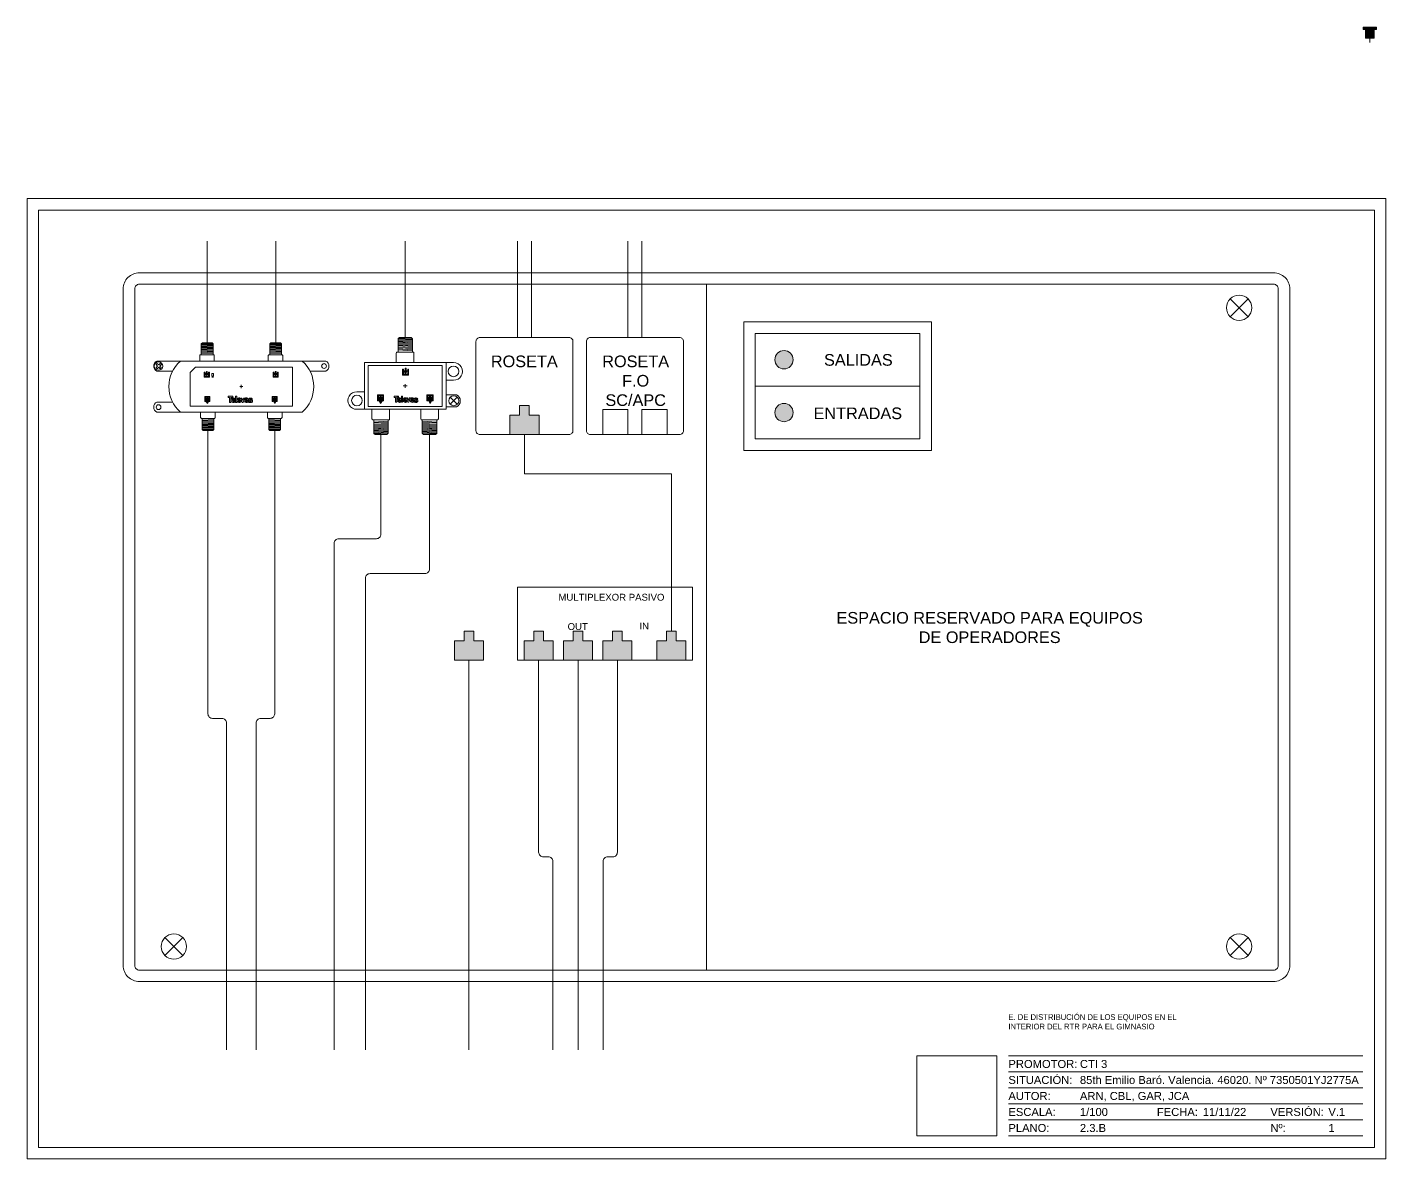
# Model space of a CAD drawing. Header units: metres. Extents: x -2 to 3328848, y -2 to 2725060.
# Drawn here: x 1664250 to 1664844, y 1360933 to 1361428 of the extents above; entities that cross this region are included whole.
import ezdxf
from ezdxf.enums import TextEntityAlignment as Align

# ---------------------------------------------------------------- set-up
doc = ezdxf.new("R2018")
doc.units = ezdxf.units.M
doc.layers.get('0').update_dxf_attribs({"color": 253, "lineweight": 0})
doc.layers.add('CAJETIN', color=7, linetype='Continuous', lineweight=0, true_color=0x000000)
for name, color, linetype, lineweight in [('ICT_EXTERNA', 3, 'Continuous', 0), ('ICT_INTERNA', 170, 'Continuous', 0), ('ICT_INTERNA2', 130, 'Continuous', 0), ('ICT_TEXTS', 210, 'Continuous', 0)]:
    doc.layers.add(name, color=color, linetype=linetype, lineweight=lineweight)
doc.styles.add('COTA', font='arial.ttf', dxfattribs={"height": 1})
doc.styles.get("Standard").update_dxf_attribs({"font": 'arial.ttf'})
picture_1 = doc.add_image_def('image1.png', size_in_pixel=(477, 477))

# ---------------------------------------------------------------- blocks, each defined once
blk = doc.blocks.new('*U96')
for p, q in [((-10, 45), (-165, 45)), ((-10, 38), (-165, 38)), ((-10, 31), (-165, 31)), ((-10, 24), (-165, 24)), ((-10, 17), (-165, 17)), ((-10, 10), (-165, 10))]:
    blk.add_line(p, q)
for points in [[(-594, 0), (0, 0), (0, 420), (-594, 420)], [(-589, 5), (-5, 5), (-5, 415), (-589, 415)], [(-170, 45), (-205, 45), (-205, 10), (-170, 10)]]:
    blk.add_lwpolyline(points, close=True)
for s, p in [('PROMOTOR:', (-165, 41.5)), ('SITUACIÓN:', (-165, 34.5)), ('AUTOR:', (-165, 27.5)), ('ESCALA:', (-165, 20.5)), ('FECHA:', (-100.09, 20.5)), ('VERSIÓN:', (-50.46, 20.5)), ('PLANO:', (-165, 13.5)), ('Nº:', (-50.46, 13.5))]:
    blk.add_text(s, height=3.5).set_placement(p, align=Align.MIDDLE_LEFT)
at = {"lineweight": 30, "flags": 104}
blk.add_attdef('NOMBRE_PROYECTO', text='', height=5, dxfattribs=at).set_placement((-165, 63.27), align=Align.TOP_LEFT)
for tag, p in [('PROMOTOR', (-133.74, 41.5)), ('SITUACION', (-133.74, 34.5)), ('AUTOR', (-133.74, 27.5)), ('1/X', (-133.74, 20.5)), ('XX/XX/XXXX', (-80.02, 20.5)), ('V.X', (-25.12, 20.5)), ('NOMBRE_PLANO', (-133.74, 13.5)), ('X', (-25.12, 13.48))]:
    blk.add_attdef(tag, text='', height=3.5).set_placement(p, align=Align.MIDDLE_LEFT)
blk = doc.blocks.new('RJ-PAU')
at = {"layer": 'ICT_EXTERNA'}
h = blk.add_hatch(color=5, dxfattribs=at)
h.dxf.hatch_style = 1
h.paths.add_polyline_path([(7.5, 2.5), (2.5, 2.5), (2.5, 7.5), (-2.5, 7.5), (-2.5, 2.5), (-7.5, 2.5), (-7.5, -7.5), (7.5, -7.5)])
at = {"layer": 'ICT_INTERNA'}
for p, q in [((-2.5, 2.5), (-2.5, 7.5)), ((2.5, 2.5), (2.5, 7.5)), ((-7.5, 2.5), (-2.5, 2.5)), ((7.5, 2.5), (2.5, 2.5))]:
    blk.add_line(p, q, dxfattribs=at)
for points in [[(2.5, 7.5), (-2.5, 7.5)], [(-7.5, 2.5), (-7.5, -7.5), (7.5, -7.5), (7.5, 2.5)]]:
    blk.add_lwpolyline(points, dxfattribs=at)
blk = doc.blocks.new('Televes_log')
at = {"true_color": 0x000000}
h = blk.add_hatch(color=18, dxfattribs=at)
h.dxf.hatch_style = 1
h.paths.add_polyline_path([(5.3, 10.9), (-2.9, 10.9), (-2.9, 8.7), (0, 8.7), (0, 0), (2.2, 0), (2.2, 8.8), (5.3, 8.8)])
h.paths.add_polyline_path([(8.5, 7.2), (7.7, 7.7), (7, 7.9), (6.3, 8), (5.6, 7.9), (4.9, 7.7), (4, 7), (3.3, 6.1), (2.8, 5.3), (2.6, 4.5), (2.6, 3.5), (2.8, 2.4), (3.5, 1.3), (4.4, 0.4), (5.7, -0.2), (6.7, -0.3), (7.8, -0.2), (8.8, 0.3), (9.3, 0.7), (10, 1.6), (8.3, 2.6), (7.7, 2), (7.2, 1.8), (6.3, 1.7), (5.9, 1.7), (5.2, 2.1), (4.9, 2.6), (4.7, 3.4), (9.9, 3.3), (10, 3.8), (10, 4.6), (9.8, 5.4), (9.2, 6.4)])
h.paths.add_polyline_path([(6.7, 6.1), (7.1, 5.8), (7.7, 5.4), (7.8, 4.8), (7.7, 4.8), (4.8, 4.8), (4.8, 5.2), (5, 5.5), (5.5, 5.9), (6, 6.1)], flags=16)
h.paths.add_polyline_path([(12.5, 10.8), (10.3, 10.8), (10.3, 0.1), (12.5, 0.1)])
h.paths.add_polyline_path([(18.6, 7.2), (17.9, 7.7), (17.1, 7.9), (16.4, 8), (15.8, 7.9), (15.1, 7.7), (14.2, 7), (13.4, 6.1), (12.9, 5.3), (12.7, 4.5), (12.7, 3.5), (13, 2.4), (13.6, 1.3), (14.6, 0.4), (15.9, -0.2), (16.9, -0.3), (17.9, -0.2), (18.9, 0.3), (19.5, 0.7), (20.2, 1.6), (18.4, 2.6), (17.8, 2), (17.3, 1.8), (16.5, 1.7), (16, 1.7), (15.4, 2.1), (15, 2.6), (14.8, 3.4), (20, 3.3), (20.2, 3.8), (20.1, 4.6), (20, 5.4), (19.3, 6.4)])
h.paths.add_polyline_path([(16.8, 6.1), (17.2, 5.8), (17.8, 5.4), (18, 4.8), (17.8, 4.8), (14.9, 4.8), (14.9, 5.2), (15.1, 5.5), (15.7, 5.9), (16.2, 6.1)], flags=16)
h.paths.add_polyline_path([(21.6, 7.8), (19.4, 7.8), (21.9, 0), (23.8, 0), (26.5, 7.7), (24.4, 7.8), (22.9, 3.3)])
h.paths.add_polyline_path([(31.5, 7.2), (30.8, 7.7), (30, 7.9), (29.3, 8), (28.6, 7.9), (28, 7.7), (27, 7), (26.3, 6.1), (25.8, 5.3), (25.6, 4.5), (25.6, 3.5), (25.9, 2.4), (26.5, 1.3), (27.4, 0.4), (28.8, -0.2), (29.7, -0.3), (30.8, -0.2), (31.8, 0.3), (32.3, 0.7), (33.1, 1.6), (31.3, 2.6), (30.7, 2), (30.2, 1.8), (29.4, 1.7), (28.9, 1.7), (28.2, 2.1), (27.9, 2.6), (27.7, 3.4), (32.9, 3.3), (33, 3.8), (33, 4.6), (32.8, 5.4), (32.2, 6.4)])
h.paths.add_polyline_path([(30.1, 5.8), (30.7, 5.4), (30.8, 4.8), (30.7, 4.8), (27.8, 4.8), (27.8, 5.2), (28, 5.5), (28.5, 5.9), (29.1, 6.1), (29.7, 6.1)], flags=16)
h.paths.add_polyline_path([(39.8, 6.5), (39, 7.1), (38.1, 7.5), (36.8, 7.7), (35.8, 7.7), (34.7, 7.3), (33.7, 6.5), (33.3, 5.8), (33.4, 4.7), (33.6, 4), (34.3, 3.3), (35.4, 3), (37.1, 2.7), (37.6, 2.5), (37.9, 2.2), (37.7, 1.7), (37.1, 1.5), (36.3, 1.4), (35.5, 1.5), (34.4, 2.3), (33, 1.1), (34, 0.2), (34.8, -0.1), (35.9, -0.3), (37.3, -0.3), (38.3, -0.1), (39.3, 0.4), (39.9, 1.1), (40.2, 2.4), (39.9, 3.4), (39.3, 4), (38.4, 4.5), (37.7, 4.7), (36.5, 4.8), (35.5, 5.1), (35.5, 5.3), (35.6, 5.7), (36.1, 6), (36.8, 6), (37.3, 5.9), (37.9, 5.7), (38.1, 5.5), (38.3, 5.2), (38.5, 5.2)])
at = {"linetype": 'Continuous'}
for points in [[(-2.9, 10.9), (5.3, 10.9), (5.3, 8.8), (2.2, 8.8), (2.2, 0), (0, 0), (0, 8.7), (-2.9, 8.7), (-2.9, 10.9)], [(8.3, 2.6), (7.7, 2), (7.2, 1.8), (6.3, 1.7), (5.9, 1.7), (5.2, 2.1), (4.9, 2.6), (4.7, 3.4), (9.9, 3.3), (10, 3.8), (10, 4.6), (9.8, 5.4), (9.2, 6.4), (8.5, 7.2), (7.7, 7.7), (7, 7.9), (6.3, 8), (5.6, 7.9), (4.9, 7.7), (4, 7), (3.3, 6.1), (2.8, 5.3), (2.6, 4.5), (2.6, 3.5), (2.8, 2.4), (3.5, 1.3), (4.4, 0.4), (5.7, -0.2), (6.7, -0.3), (7.8, -0.2), (8.8, 0.3), (9.3, 0.7), (10, 1.6), (8.3, 2.6)], [(4.7, 4.8), (7.7, 4.8), (7.8, 4.8), (7.7, 5.4), (7.1, 5.8), (6.7, 6.1), (6, 6.1), (5.5, 5.9), (5, 5.5), (4.8, 5.2), (4.8, 4.8)], [(10.3, 10.8), (12.5, 10.8), (12.5, 0.1), (10.3, 0.1), (10.3, 10.8)], [(18.4, 2.6), (17.8, 2), (17.3, 1.8), (16.5, 1.7), (16, 1.7), (15.4, 2.1), (15, 2.6), (14.8, 3.4), (20, 3.3), (20.2, 3.8), (20.1, 4.6), (20, 5.4), (19.3, 6.4), (18.6, 7.2), (17.9, 7.7), (17.1, 7.9), (16.4, 8), (15.8, 7.9), (15.1, 7.7), (14.2, 7), (13.4, 6.1), (12.9, 5.3), (12.7, 4.5), (12.7, 3.5), (13, 2.4), (13.6, 1.3), (14.6, 0.4), (15.9, -0.2), (16.9, -0.3), (17.9, -0.2), (18.9, 0.3), (19.5, 0.7), (20.2, 1.6), (18.4, 2.6)], [(14.9, 4.8), (17.8, 4.8), (18, 4.8), (17.8, 5.4), (17.2, 5.8), (16.8, 6.1), (16.2, 6.1), (15.7, 5.9), (15.1, 5.5), (14.9, 5.2), (14.9, 4.8)], [(19.4, 7.8), (21.6, 7.8), (22.9, 3.3), (24.4, 7.8), (26.5, 7.7), (23.8, 0), (21.9, 0), (19.4, 7.8)], [(31.3, 2.6), (30.7, 2), (30.2, 1.8), (29.4, 1.7), (28.9, 1.7), (28.2, 2.1), (27.9, 2.6), (27.7, 3.4), (32.9, 3.3), (33, 3.8), (33, 4.6), (32.8, 5.4), (32.2, 6.4), (31.5, 7.2), (30.8, 7.7), (30, 7.9), (29.3, 8), (28.6, 7.9), (28, 7.7), (27, 7), (26.3, 6.1), (25.8, 5.3), (25.6, 4.5), (25.6, 3.5), (25.9, 2.4), (26.5, 1.3), (27.4, 0.4), (28.8, -0.2), (29.7, -0.3), (30.8, -0.2), (31.8, 0.3), (32.3, 0.7), (33.1, 1.6), (31.3, 2.6)], [(27.7, 4.8), (30.7, 4.8), (30.8, 4.8), (30.7, 5.4), (30.1, 5.8), (29.7, 6.1), (29.1, 6.1), (28.5, 5.9), (28, 5.5), (27.8, 5.2), (27.8, 4.8)], [(38.5, 5.2), (39.8, 6.5), (39, 7.1), (38.1, 7.5), (36.8, 7.7), (35.8, 7.7), (34.7, 7.3), (33.7, 6.5), (33.3, 5.8), (33.4, 4.7), (33.6, 4), (34.3, 3.3), (35.4, 3), (37.1, 2.7), (37.6, 2.5), (37.9, 2.2), (37.7, 1.7), (37.1, 1.5), (36.3, 1.4), (35.5, 1.5), (34.4, 2.3), (33, 1.1), (34, 0.2), (34.8, -0.1), (35.9, -0.3), (37.3, -0.3), (38.3, -0.1), (39.3, 0.4), (39.9, 1.1), (40.2, 2.4), (39.9, 3.4), (39.3, 4), (38.4, 4.5), (37.7, 4.7), (36.5, 4.8), (35.5, 5.1), (35.5, 5.3), (35.6, 5.7), (36.1, 6), (36.8, 6), (37.3, 5.9), (37.9, 5.7), (38.1, 5.5), (38.3, 5.2), (38.5, 5.2)]]:
    blk.add_lwpolyline(points, dxfattribs=at)
blk = doc.blocks.new('453003')
h = blk.add_hatch(color=256)
h.dxf.hatch_style = 1
h.paths.add_polyline_path([(12.94, 32.84), (12.94, 34.15), (12.4, 34.15), (12.4, 32.84), (11.77, 32.84), (12.67, 31.26), (13.57, 32.84)])
h.paths.add_polyline_path([(11.08, 30.55), (14.23, 30.55), (14.23, 33.71), (13.78, 33.71), (13.78, 31), (11.53, 31), (11.53, 33.71), (11.08, 33.71)])
at = {"linetype": 'Continuous'}
h = blk.add_hatch(color=256, dxfattribs=at)
h.dxf.hatch_style = 1
h.paths.add_polyline_path([(-1.74, 20.42), (-1.74, 17.27), (-1.29, 17.27), (-1.29, 19.97), (0.96, 19.97), (0.96, 17.27), (1.41, 17.27), (1.41, 20.42)])
h.paths.add_polyline_path([(0.12, 19.55), (-0.42, 19.55), (-0.42, 19.1), (-1.05, 19.1), (-1.05, 18.65), (0.75, 18.65), (0.75, 19.1), (0.12, 19.1)], flags=17)
h.paths.add_polyline_path([(0.12, 17.48), (0.12, 17.93), (0.75, 17.93), (0.75, 18.38), (-1.05, 18.38), (-1.05, 17.93), (-0.42, 17.93), (-0.42, 17.48), (-1.05, 17.48), (-0.15, 15.9), (0.75, 17.48)])
h = blk.add_hatch(color=256, dxfattribs=at)
h.dxf.hatch_style = 1
h.paths.add_polyline_path([(23.69, 20.42), (23.69, 17.27), (24.14, 17.27), (24.14, 19.97), (26.39, 19.97), (26.39, 17.27), (26.84, 17.27), (26.84, 20.42)])
h.paths.add_polyline_path([(25.56, 19.55), (25.02, 19.55), (25.02, 19.1), (24.39, 19.1), (24.39, 18.65), (26.19, 18.65), (26.19, 19.1), (25.56, 19.1)], flags=17)
h.paths.add_polyline_path([(25.56, 17.48), (25.56, 17.93), (26.19, 17.93), (26.19, 18.38), (24.39, 18.38), (24.39, 17.93), (25.02, 17.93), (25.02, 17.48), (24.39, 17.48), (25.29, 15.9), (26.19, 17.48)])
for p, q in [((9.48, 50), (8.79, 49.38)), ((8.79, 49.38), (8.79, 42.49)), ((16.23, 48.68), (8.79, 49.07)), ((16.23, 49.09), (8.89, 49.47)), ((15.75, 49.78), (9.24, 49.78)), ((15.52, 50), (9.48, 50)), ((16.23, 49.31), (15.52, 50)), ((16.23, 42.48), (16.23, 49.31)), ((7.89, 41.96), (7.98, 42.16)), ((7.89, 37), (7.89, 41.96)), ((7.98, 42.16), (8.19, 42.35)), ((8.19, 42.35), (8.46, 42.48)), ((8.46, 42.48), (16.55, 42.48)), ((16.23, 48.18), (8.79, 48.57)), ((16.23, 47.73), (8.79, 48.11)), ((16.23, 47.28), (8.79, 47.67)), ((16.23, 46.79), (8.79, 47.18)), ((16.23, 46.3), (8.79, 46.69)), ((16.23, 45.87), (8.79, 46.25)), ((16.23, 45.36), (8.79, 45.75)), ((16.23, 44.79), (8.79, 45.17)), ((16.23, 44.26), (8.79, 44.64)), ((16.23, 43.64), (8.79, 44.03)), ((16.23, 43.15), (8.79, 43.54)), ((16.55, 42.48), (16.74, 42.34)), ((16.74, 42.34), (16.88, 42.17)), ((16.88, 42.17), (16.97, 41.97)), ((16.97, 41.97), (16.97, 41.91)), ((16.97, 41.91), (16.97, 37)), ((11.08, 30.55), (11.08, 33.71)), ((11.08, 33.71), (11.53, 33.71)), ((14.23, 30.55), (11.08, 30.55)), ((11.53, 33.71), (11.53, 31)), ((11.53, 31), (13.78, 31)), ((11.77, 32.84), (12.67, 31.26)), ((12.4, 32.84), (11.77, 32.84)), ((12.94, 34.15), (12.4, 34.15)), ((12.4, 34.15), (12.4, 32.84)), ((13.57, 32.84), (12.67, 31.26)), ((12.94, 34.15), (12.94, 32.84)), ((12.94, 32.84), (13.57, 32.84)), ((13.78, 31), (13.78, 33.71)), ((13.78, 33.71), (14.23, 33.71)), ((14.23, 33.71), (14.23, 30.55)), ((11.5, 25), (13.5, 25)), ((12.5, 24), (12.5, 26)), ((1.41, 20.42), (-1.74, 20.42)), ((-1.74, 20.42), (-1.74, 17.27)), ((-1.74, 17.27), (-1.29, 17.27)), ((-1.29, 17.27), (-1.29, 19.97)), ((-1.29, 19.97), (0.96, 19.97)), ((-1.05, 18.65), (-1.05, 19.1)), ((-1.05, 19.1), (-0.42, 19.1)), ((0.75, 18.65), (-1.05, 18.65)), ((0.75, 18.38), (-1.05, 18.38)), ((-1.05, 18.38), (-1.05, 17.93)), ((-1.05, 17.93), (-0.42, 17.93)), ((-1.05, 17.48), (-0.15, 15.9)), ((-0.42, 17.48), (-1.05, 17.48)), ((-0.42, 19.55), (0.12, 19.55)), ((-0.42, 19.55), (-0.42, 19.1)), ((-0.42, 17.93), (-0.42, 17.48)), ((0.75, 17.48), (-0.15, 15.9)), ((0.12, 19.55), (0.12, 19.1)), ((0.12, 19.1), (0.75, 19.1)), ((0.12, 17.93), (0.75, 17.93)), ((0.12, 17.93), (0.12, 17.48)), ((0.12, 17.48), (0.75, 17.48)), ((0.75, 19.1), (0.75, 18.65)), ((0.75, 17.93), (0.75, 18.38)), ((0.96, 19.97), (0.96, 17.27)), ((0.96, 17.27), (1.41, 17.27)), ((1.41, 17.27), (1.41, 20.42)), ((26.84, 20.42), (23.69, 20.42)), ((23.69, 20.42), (23.69, 17.27)), ((23.69, 17.27), (24.14, 17.27)), ((24.14, 17.27), (24.14, 19.97)), ((24.14, 19.97), (26.39, 19.97)), ((24.39, 18.65), (24.39, 19.1)), ((24.39, 19.1), (25.02, 19.1)), ((26.19, 18.65), (24.39, 18.65)), ((26.19, 18.38), (24.39, 18.38)), ((24.39, 18.38), (24.39, 17.93)), ((24.39, 17.93), (25.02, 17.93)), ((24.39, 17.48), (25.29, 15.9)), ((25.02, 17.48), (24.39, 17.48)), ((25.02, 19.55), (25.56, 19.55)), ((25.02, 19.55), (25.02, 19.1)), ((25.02, 17.93), (25.02, 17.48)), ((26.19, 17.48), (25.29, 15.9)), ((25.56, 19.55), (25.56, 19.1)), ((25.56, 19.1), (26.19, 19.1)), ((25.56, 17.93), (26.19, 17.93)), ((25.56, 17.93), (25.56, 17.48)), ((25.56, 17.48), (26.19, 17.48)), ((26.19, 19.1), (26.19, 18.65)), ((26.19, 17.93), (26.19, 18.38)), ((26.39, 19.97), (26.39, 17.27)), ((26.39, 17.27), (26.84, 17.27)), ((26.84, 17.27), (26.84, 20.42)), ((35.69, 19.17), (39.27, 15.59)), ((35.69, 15.59), (39.27, 19.17)), ((-4.61, 13), (-4.61, 8.04)), ((-4.61, 8.04), (-4.52, 7.84)), ((-4.52, 7.84), (-4.31, 7.65)), ((-4.31, 7.65), (-4.04, 7.52)), ((-4.04, 7.52), (4.05, 7.52)), ((-3.71, 0.62), (-3.71, 7.51)), ((3.73, 7.52), (3.73, 0.69)), ((4.05, 7.52), (4.24, 7.66)), ((4.24, 7.66), (4.38, 7.83)), ((4.38, 7.83), (4.47, 8.03)), ((4.47, 8.09), (4.47, 13)), ((4.47, 8.03), (4.47, 8.09)), ((20.53, 8.09), (20.53, 13)), ((20.53, 8.03), (20.53, 8.09)), ((20.62, 7.83), (20.53, 8.03)), ((20.76, 7.66), (20.62, 7.83)), ((20.95, 7.52), (20.76, 7.66)), ((29.04, 7.52), (20.95, 7.52)), ((21.27, 7.52), (21.27, 0.69)), ((28.71, 0.62), (28.71, 7.51)), ((29.31, 7.65), (29.04, 7.52)), ((29.52, 7.84), (29.31, 7.65)), ((29.61, 8.04), (29.52, 7.84)), ((29.61, 13), (29.61, 8.04)), ((3.73, 6.85), (-3.71, 6.46)), ((3.73, 6.36), (-3.71, 5.97)), ((3.73, 5.74), (-3.71, 5.36)), ((3.73, 5.21), (-3.71, 4.83)), ((3.73, 4.64), (-3.71, 4.25)), ((3.73, 4.13), (-3.71, 3.75)), ((3.73, 3.7), (-3.71, 3.31)), ((3.73, 3.21), (-3.71, 2.82)), ((3.73, 2.72), (-3.71, 2.33)), ((3.73, 2.27), (-3.71, 1.89)), ((3.73, 1.82), (-3.71, 1.43)), ((3.73, 1.32), (-3.71, 0.93)), ((-3.02, 0), (-3.71, 0.62)), ((3.73, 0.91), (-3.61, 0.53)), ((3.25, 0.22), (-3.26, 0.22)), ((3.02, 0), (-3.02, 0)), ((3.73, 0.69), (3.02, 0)), ((21.27, 6.85), (28.71, 6.46)), ((21.27, 6.36), (28.71, 5.97)), ((21.27, 5.74), (28.71, 5.36)), ((21.27, 5.21), (28.71, 4.83)), ((21.27, 4.64), (28.71, 4.25)), ((21.27, 4.13), (28.71, 3.75)), ((21.27, 3.7), (28.71, 3.31)), ((21.27, 3.21), (28.71, 2.82)), ((21.27, 2.72), (28.71, 2.33)), ((21.27, 2.27), (28.71, 1.89)), ((21.27, 1.82), (28.71, 1.43)), ((21.27, 1.32), (28.71, 0.93)), ((21.27, 0.91), (28.61, 0.53)), ((21.27, 0.69), (21.98, 0)), ((21.75, 0.22), (28.26, 0.22)), ((21.98, 0), (28.02, 0)), ((28.02, 0), (28.71, 0.62))]:
    blk.add_line(p, q)
for p, q in [((33.5, 37), (37.34, 37)), ((33.5, 28), (37.34, 28)), ((-8.5, 22), (-12.34, 22)), ((33.5, 20.52), (38.84, 20.52)), ((33.5, 14.24), (38.84, 14.24)), ((-8.5, 13), (-12.34, 13))]:
    blk.add_line(p, q, dxfattribs=at)
for points in [[(-8.5, 13), (33.5, 13), (33.5, 37), (-8.5, 37)], [(-6.5, 14.5), (31.5, 14.5), (31.5, 35.5), (-6.5, 35.5)]]:
    blk.add_lwpolyline(points, close=True)
for centre in [(37.34, 32.5), (-12.34, 17.5)]:
    blk.add_circle(centre, 2.75)
blk.add_circle((37.48, 17.38), 2.54, dxfattribs=at)
for centre, start, end in [((37.48, 32.5), 268.20578, 91.79422), ((-12.48, 17.5), 88.20578, 271.79422)]:
    blk.add_arc(centre, 4.5, start, end)
blk.add_arc((37.36, 17.38), 3.47, 295.14622, 64.85378, dxfattribs=at)
at = {"xscale": 0.2858156928000001, "yscale": 0.2858156928000001, "zscale": 0.2858156928000001}
blk.add_blockref('Televes_log', (7.56, 16.64), dxfattribs=at)
blk = doc.blocks.new('DERIVADOR2PAU')
h = blk.add_hatch(color=256)
h.dxf.hatch_style = 1
h.paths.add_polyline_path([(21.58, 35.67), (21.58, 36.97), (21.04, 36.97), (21.04, 35.67), (20.4, 35.67), (21.31, 34.08), (22.21, 35.67)])
h.paths.add_polyline_path([(19.71, 33.38), (22.87, 33.38), (22.87, 36.53), (22.42, 36.53), (22.42, 33.83), (20.16, 33.83), (20.16, 36.53), (19.71, 36.53)])
h = blk.add_hatch(color=256)
h.dxf.hatch_style = 1
h.paths.add_polyline_path([(64.61, 35.67), (64.61, 36.97), (64.07, 36.97), (64.07, 35.67), (63.44, 35.67), (64.34, 34.08), (65.24, 35.67)])
h.paths.add_polyline_path([(62.74, 33.38), (65.9, 33.38), (65.9, 36.53), (65.45, 36.53), (65.45, 33.83), (63.19, 33.83), (63.19, 36.53), (62.74, 36.53)])
at = {"linetype": 'Continuous'}
h = blk.add_hatch(color=256, dxfattribs=at)
h.dxf.hatch_style = 1
h.paths.add_polyline_path([(20.03, 21.38), (20.03, 18.23), (20.48, 18.23), (20.48, 20.93), (22.73, 20.93), (22.73, 18.23), (23.18, 18.23), (23.18, 21.38)])
h.paths.add_polyline_path([(21.9, 20.5), (21.36, 20.5), (21.36, 20.05), (20.73, 20.05), (20.73, 19.6), (22.53, 19.6), (22.53, 20.05), (21.9, 20.05)], flags=17)
h.paths.add_polyline_path([(21.9, 18.43), (21.9, 18.88), (22.53, 18.88), (22.53, 19.33), (20.73, 19.33), (20.73, 18.88), (21.36, 18.88), (21.36, 18.43), (20.73, 18.43), (21.63, 16.86), (22.53, 18.43)])
h = blk.add_hatch(color=256, dxfattribs=at)
h.dxf.hatch_style = 1
h.paths.add_polyline_path([(62.27, 21.38), (62.27, 18.23), (62.72, 18.23), (62.72, 20.93), (64.97, 20.93), (64.97, 18.23), (65.42, 18.23), (65.42, 21.38)])
h.paths.add_polyline_path([(64.14, 20.5), (63.6, 20.5), (63.6, 20.05), (62.97, 20.05), (62.97, 19.6), (64.77, 19.6), (64.77, 20.05), (64.14, 20.05)], flags=17)
h.paths.add_polyline_path([(64.14, 18.43), (64.14, 18.88), (64.77, 18.88), (64.77, 19.33), (62.97, 19.33), (62.97, 18.88), (63.6, 18.88), (63.6, 18.43), (62.97, 18.43), (63.87, 16.86), (64.77, 18.43)])
for p, q in [((18.49, 55), (17.81, 54.38)), ((17.81, 54.38), (17.81, 47.49)), ((25.24, 53.68), (17.81, 54.07)), ((25.25, 53.18), (17.81, 53.57)), ((25.24, 52.73), (17.81, 53.11)), ((25.24, 52.28), (17.81, 52.67)), ((25.24, 51.79), (17.81, 52.18)), ((25.25, 51.3), (17.81, 51.69)), ((25.25, 50.87), (17.81, 51.25)), ((25.24, 54.09), (17.91, 54.47)), ((24.77, 54.78), (18.26, 54.78)), ((24.54, 55), (18.49, 55)), ((25.24, 54.31), (24.54, 55)), ((25.24, 47.48), (25.24, 54.31)), ((61.38, 55), (60.7, 54.38)), ((60.7, 54.38), (60.7, 47.49)), ((68.13, 53.68), (60.7, 54.07)), ((68.14, 53.18), (60.7, 53.57)), ((68.13, 52.73), (60.7, 53.11)), ((68.13, 52.28), (60.7, 52.67)), ((68.13, 51.79), (60.7, 52.18)), ((68.14, 51.3), (60.7, 51.69)), ((68.14, 50.87), (60.7, 51.25)), ((68.13, 54.09), (60.8, 54.47)), ((67.66, 54.78), (61.15, 54.78)), ((67.43, 55), (61.38, 55)), ((68.13, 54.31), (67.43, 55)), ((68.13, 47.48), (68.13, 54.31)), ((-7.89, 43.5), (93.67, 43.5)), ((81.02, 43.5), (4.76, 43.5)), ((16.91, 46.96), (17, 47.16)), ((16.91, 43.5), (16.91, 46.96)), ((17, 47.16), (17.21, 47.35)), ((17.21, 47.35), (17.47, 47.48)), ((17.47, 47.48), (25.56, 47.48)), ((25.24, 50.36), (17.81, 50.75)), ((25.24, 49.79), (17.81, 50.17)), ((25.24, 49.26), (17.81, 49.64)), ((25.24, 48.64), (17.81, 49.03)), ((25.24, 48.15), (17.81, 48.54)), ((25.56, 47.48), (25.76, 47.34)), ((25.76, 47.34), (25.9, 47.17)), ((25.9, 47.17), (25.98, 46.97)), ((25.98, 46.97), (25.99, 46.91)), ((25.99, 46.91), (25.99, 43.5)), ((25.99, 43.5), (59.79, 43.5)), ((59.79, 46.96), (59.89, 47.16)), ((59.79, 43.5), (59.79, 46.96)), ((59.89, 47.16), (60.1, 47.35)), ((60.1, 47.35), (60.36, 47.48)), ((60.36, 47.48), (68.45, 47.48)), ((68.13, 50.36), (60.7, 50.75)), ((68.13, 49.79), (60.7, 50.17)), ((68.13, 49.26), (60.7, 49.64)), ((68.13, 48.64), (60.7, 49.03)), ((68.13, 48.15), (60.7, 48.54)), ((68.45, 47.48), (68.65, 47.34)), ((68.65, 47.34), (68.78, 47.17)), ((68.78, 47.17), (68.87, 46.97)), ((68.87, 46.97), (68.87, 46.91)), ((68.87, 46.91), (68.87, 43.5)), ((-10.53, 41.26), (-9.8, 42.03)), ((-9.63, 40.39), (-10.53, 41.26)), ((-10.53, 39.44), (-9.63, 40.39)), ((-9.78, 38.7), (-10.53, 39.44)), ((-9.8, 42.03), (-8.85, 41.09)), ((-8.84, 39.57), (-9.78, 38.7)), ((-8.85, 41.09), (-7.91, 41.97)), ((-7.92, 38.68), (-8.84, 39.57)), ((-7.19, 41.29), (-8.12, 40.32)), ((-8.12, 40.32), (-7.2, 39.39)), ((-7.2, 39.39), (-7.92, 38.68)), ((-7.91, 41.97), (-7.19, 41.29)), ((10.89, 36.39), (14.29, 39.71)), ((19.71, 33.38), (19.71, 36.53)), ((19.71, 36.53), (20.16, 36.53)), ((20.16, 36.53), (20.16, 33.83)), ((20.4, 35.67), (21.31, 34.08)), ((21.04, 35.67), (20.4, 35.67)), ((21.58, 36.97), (21.04, 36.97)), ((21.04, 36.97), (21.04, 35.67)), ((22.21, 35.67), (21.31, 34.08)), ((21.58, 36.97), (21.58, 35.67)), ((21.58, 35.67), (22.21, 35.67)), ((22.42, 33.83), (22.42, 36.53)), ((22.42, 36.53), (22.87, 36.53)), ((22.87, 36.53), (22.87, 33.38)), ((24.96, 36.01), (24.96, 35.63)), ((24.96, 34.12), (24.96, 33.47)), ((62.74, 33.38), (62.74, 36.53)), ((62.74, 36.53), (63.19, 36.53)), ((63.19, 36.53), (63.19, 33.83)), ((63.44, 35.67), (64.34, 34.08)), ((64.07, 35.67), (63.44, 35.67)), ((64.61, 36.97), (64.07, 36.97)), ((64.07, 36.97), (64.07, 35.67)), ((65.24, 35.67), (64.34, 34.08)), ((64.61, 36.97), (64.61, 35.67)), ((64.61, 35.67), (65.24, 35.67)), ((65.45, 33.83), (65.45, 36.53)), ((65.45, 36.53), (65.9, 36.53)), ((65.9, 36.53), (65.9, 33.38)), ((22.87, 33.38), (19.71, 33.38)), ((20.16, 33.83), (22.42, 33.83)), ((25.53, 33.47), (24.4, 33.47)), ((41.89, 27.5), (43.89, 27.5)), ((42.89, 26.5), (42.89, 28.5)), ((65.9, 33.38), (62.74, 33.38)), ((63.19, 33.83), (65.45, 33.83)), ((23.18, 21.38), (20.03, 21.38)), ((20.03, 21.38), (20.03, 18.23)), ((20.03, 18.23), (20.48, 18.23)), ((20.48, 18.23), (20.48, 20.93)), ((20.48, 20.93), (22.73, 20.93)), ((20.73, 19.6), (20.73, 20.05)), ((20.73, 20.05), (21.36, 20.05)), ((22.53, 19.6), (20.73, 19.6)), ((22.53, 19.33), (20.73, 19.33)), ((20.73, 19.33), (20.73, 18.88)), ((20.73, 18.88), (21.36, 18.88)), ((20.73, 18.43), (21.63, 16.86)), ((21.36, 18.43), (20.73, 18.43)), ((21.36, 20.5), (21.9, 20.5)), ((21.36, 20.5), (21.36, 20.05)), ((21.36, 18.88), (21.36, 18.43)), ((22.53, 18.43), (21.63, 16.86)), ((21.9, 20.5), (21.9, 20.05)), ((21.9, 20.05), (22.53, 20.05)), ((21.9, 18.88), (22.53, 18.88)), ((21.9, 18.88), (21.9, 18.43)), ((21.9, 18.43), (22.53, 18.43)), ((22.53, 20.05), (22.53, 19.6)), ((22.53, 18.88), (22.53, 19.33)), ((22.73, 20.93), (22.73, 18.23)), ((22.73, 18.23), (23.18, 18.23)), ((23.18, 18.23), (23.18, 21.38)), ((65.42, 21.38), (62.27, 21.38)), ((62.27, 21.38), (62.27, 18.23)), ((62.27, 18.23), (62.72, 18.23)), ((62.72, 18.23), (62.72, 20.93)), ((62.72, 20.93), (64.97, 20.93)), ((62.97, 19.6), (62.97, 20.05)), ((62.97, 20.05), (63.6, 20.05)), ((64.77, 19.6), (62.97, 19.6)), ((64.77, 19.33), (62.97, 19.33)), ((62.97, 19.33), (62.97, 18.88)), ((62.97, 18.88), (63.6, 18.88)), ((62.97, 18.43), (63.87, 16.86)), ((63.6, 18.43), (62.97, 18.43)), ((63.6, 20.5), (64.14, 20.5)), ((63.6, 20.5), (63.6, 20.05)), ((63.6, 18.88), (63.6, 18.43)), ((64.77, 18.43), (63.87, 16.86)), ((64.14, 20.5), (64.14, 20.05)), ((64.14, 20.05), (64.77, 20.05)), ((64.14, 18.88), (64.77, 18.88)), ((64.14, 18.88), (64.14, 18.43)), ((64.14, 18.43), (64.77, 18.43)), ((64.77, 20.05), (64.77, 19.6)), ((64.77, 18.88), (64.77, 19.33)), ((64.97, 20.93), (64.97, 18.23)), ((64.97, 18.23), (65.42, 18.23)), ((65.42, 18.23), (65.42, 21.38)), ((81.02, 11.5), (4.75, 11.51)), ((17.39, 11.5), (17.39, 8.04)), ((26.47, 8.09), (26.47, 11.5)), ((59.31, 8.09), (59.31, 11.5)), ((68.39, 11.5), (68.39, 8.04)), ((17.39, 8.04), (17.48, 7.84)), ((17.48, 7.84), (17.69, 7.65)), ((17.69, 7.65), (17.96, 7.52)), ((17.96, 7.52), (26.05, 7.52)), ((18.29, 0.62), (18.29, 7.51)), ((25.73, 6.85), (18.29, 6.46)), ((25.73, 6.36), (18.29, 5.97)), ((25.73, 5.74), (18.29, 5.36)), ((25.73, 5.21), (18.29, 4.83)), ((25.73, 4.64), (18.29, 4.25)), ((25.73, 4.13), (18.29, 3.75)), ((25.73, 3.7), (18.29, 3.31)), ((25.73, 3.21), (18.29, 2.82)), ((25.73, 2.72), (18.29, 2.33)), ((25.73, 2.27), (18.29, 1.89)), ((25.73, 1.82), (18.29, 1.43)), ((25.73, 1.32), (18.29, 0.93)), ((18.98, 0), (18.29, 0.62)), ((25.73, 0.91), (18.39, 0.53)), ((25.25, 0.22), (18.74, 0.22)), ((25.02, 0), (18.98, 0)), ((25.73, 0.69), (25.02, 0)), ((25.73, 7.52), (25.73, 0.69)), ((26.05, 7.52), (26.24, 7.66)), ((26.24, 7.66), (26.38, 7.83)), ((26.38, 7.83), (26.47, 8.03)), ((26.47, 8.03), (26.47, 8.09)), ((59.31, 8.03), (59.31, 8.09)), ((59.4, 7.83), (59.31, 8.03)), ((59.54, 7.66), (59.4, 7.83)), ((59.73, 7.52), (59.54, 7.66)), ((67.82, 7.52), (59.73, 7.52)), ((60.05, 7.52), (60.05, 0.69)), ((60.05, 6.85), (67.49, 6.46)), ((60.05, 6.36), (67.49, 5.97)), ((60.05, 5.74), (67.49, 5.36)), ((60.05, 5.21), (67.49, 4.83)), ((60.05, 4.64), (67.49, 4.25)), ((60.05, 4.13), (67.49, 3.75)), ((60.05, 3.7), (67.49, 3.31)), ((60.05, 3.21), (67.49, 2.82)), ((60.05, 2.72), (67.49, 2.33)), ((60.05, 2.27), (67.49, 1.89)), ((60.05, 1.82), (67.49, 1.43)), ((60.05, 1.32), (67.49, 0.93)), ((60.05, 0.91), (67.39, 0.53)), ((60.05, 0.69), (60.76, 0)), ((60.53, 0.22), (67.04, 0.22)), ((60.76, 0), (66.8, 0)), ((66.8, 0), (67.49, 0.62)), ((67.49, 0.62), (67.49, 7.51)), ((68.09, 7.65), (67.82, 7.52)), ((68.3, 7.84), (68.09, 7.65)), ((68.39, 8.04), (68.3, 7.84))]:
    blk.add_line(p, q)
for p, q in [((4.76, 43.5), (-9.96, 43.52)), ((81.02, 43.5), (95.74, 43.5)), ((-0.1, 37.24), (-9.96, 37.24)), ((10.89, 15.29), (10.89, 36.39)), ((14.29, 39.71), (74.89, 39.71)), ((74.89, 39.71), (74.89, 15.29)), ((85.89, 37.22), (95.74, 37.22)), ((-0.11, 17.78), (-9.96, 17.78)), ((4.76, 11.51), (-9.96, 11.51)), ((74.89, 15.29), (10.89, 15.29))]:
    blk.add_line(p, q, dxfattribs=at)
blk.add_lwpolyline([(25.47, 34.12), (24.46, 34.12), (24.46, 35.63), (25.47, 35.63)], close=True)
for centre in [(94.7, 40.36), (-8.92, 14.64)]:
    blk.add_circle(centre, 1.51, dxfattribs=at)
for centre, radius, start, end in [((-8.48, 40.38), 3.47, 115.14622, 244.85378), ((18.89, 27.5), 21.35, 131.45355, 228.54645), ((66.89, 27.5), 21.35, 311.45355, 48.54645), ((94.27, 40.36), 3.47, 295.14622, 64.85378), ((-8.48, 14.64), 3.47, 115.14622, 244.85378)]:
    blk.add_arc(centre, radius, start, end, dxfattribs=at)
blk.add_ellipse((-8.92, 40.38), major_axis=(-1.89, -1.89), ratio=1, start_param=5.497787, end_param=11.780972)
at = {"xscale": 0.3572696160000001, "yscale": 0.3572696160000001, "zscale": 0.3572696160000001}
blk.add_blockref('Televes_log', (35.59, 17.56), dxfattribs=at)
blk = doc.blocks.new('Carga 75')
blk.add_hatch(color=256).paths.add_polyline_path([(0.05, 0.15), (0.075, 0.15), (0.075, 0.175), (-0.075, 0.175), (-0.075, 0.15), (-0.05, 0.15), (-0.05, 0.05), (0.05, 0.05)])
for p, q in [((0.075, 0.175), (-0.075, 0.175)), ((-0.075, 0.175), (-0.075, 0.15)), ((0.075, 0.15), (0.075, 0.175)), ((-0.075, 0.15), (-0.05, 0.15)), ((-0.05, 0.15), (-0.05, 0.05)), ((-0.05, 0.05), (0.05, 0.05)), ((0, 0.05), (0, 0)), ((0.05, 0.15), (0.075, 0.15)), ((0.05, 0.05), (0.05, 0.15))]:
    blk.add_line(p, q)

msp = doc.modelspace()

# ---------------------------------------------------------------- hatches: boundary and pattern name
at = {"layer": 'ICT_EXTERNA'}
h = msp.add_hatch(color=6, dxfattribs=at)
h.dxf.hatch_style = 1
h.paths.add_polyline_path([(1664584.578, 1361282.782, 1), (1664576.56, 1361282.782, 1)])
h = msp.add_hatch(color=4, dxfattribs=at)
h.dxf.hatch_style = 1
h.paths.add_polyline_path([(1664584.578, 1361259.682, 1), (1664576.56, 1361259.682, 1)])

# ---------------------------------------------------------------- linework, layer by layer
at = {"layer": 'CAJETIN'}
msp.add_line((1664567.966, 1361271.232), (1664640.012, 1361271.232), dxfattribs=at)
for points in [[(1664562.966, 1361299.332), (1664645.012, 1361299.332), (1664645.012, 1361243.132), (1664562.966, 1361243.132)], [(1664567.966, 1361294.332), (1664640.012, 1361294.332), (1664640.012, 1361248.132), (1664567.966, 1361248.132)]]:
    msp.add_lwpolyline(points, close=True, dxfattribs=at)
at = {"layer": 'ICT_INTERNA'}
for p, q in [((1664328.383, 1361290.24), (1664328.383, 1361334.619)), ((1664358.393, 1361290.24), (1664358.393, 1361334.619)), ((1664414.968, 1361292.559), (1664414.968, 1361334.69)), ((1664464.052, 1361292.476), (1664464.052, 1361334.69)), ((1664470.145, 1361292.476), (1664470.145, 1361334.69)), ((1664512.349, 1361292.476), (1664512.349, 1361334.69)), ((1664518.442, 1361292.476), (1664518.442, 1361334.69)), ((1664296.685, 1361315.809), (1664296.685, 1361315.809)), ((1664296.685, 1361315.809), (1664296.685, 1361315.809)), ((1664296.685, 1361315.809), (1664296.685, 1361315.809)), ((1664546.685, 1361315.809), (1664546.685, 1361015.809)), ((1664775.625, 1361309.428), (1664783.445, 1361301.609)), ((1664783.445, 1361309.428), (1664775.625, 1361301.609)), ((1664309.925, 1361030.008), (1664317.744, 1361022.189)), ((1664317.744, 1361030.008), (1664309.925, 1361022.189)), ((1664775.625, 1361030.008), (1664783.445, 1361022.189)), ((1664775.625, 1361022.189), (1664783.445, 1361030.008))]:
    msp.add_line(p, q, dxfattribs=at)
for points in [[(1664298.685, 1361320.809), (1664794.685, 1361320.809, -0.4142136), (1664801.685, 1361313.809), (1664801.685, 1361017.809, -0.4142136), (1664794.685, 1361010.809), (1664298.685, 1361010.809, -0.4142136), (1664291.685, 1361017.809), (1664291.685, 1361313.809, -0.4142136)], [(1664298.685, 1361315.809), (1664794.685, 1361315.809, -0.4142136), (1664796.685, 1361313.809), (1664796.685, 1361017.809, -0.4142136), (1664794.685, 1361015.809), (1664298.685, 1361015.809, -0.4142136), (1664296.685, 1361017.809), (1664296.685, 1361313.809, -0.4142136)], [(1664447.586, 1361250.058), (1664486.61, 1361250.058, 0.4142136), (1664488.307, 1361251.755), (1664488.307, 1361290.78, 0.4142136), (1664486.61, 1361292.476), (1664447.586, 1361292.476, 0.4142136), (1664445.889, 1361290.78), (1664445.889, 1361251.755, 0.4142136)], [(1664495.883, 1361250.058), (1664534.907, 1361250.058, 0.4142136), (1664536.604, 1361251.755), (1664536.604, 1361290.78, 0.4142136), (1664534.907, 1361292.476), (1664495.883, 1361292.476, 0.4142136), (1664494.186, 1361290.78), (1664494.186, 1361251.755, 0.4142136)]]:
    msp.add_lwpolyline(points, format="xyb", close=True, dxfattribs=at)
for points in [[(1664512.357, 1361250.058), (1664501.328, 1361250.058), (1664501.328, 1361261.087), (1664512.357, 1361261.087)], [(1664529.462, 1361250.058), (1664518.433, 1361250.058), (1664518.433, 1361261.087), (1664529.462, 1361261.087)], [(1664464.043, 1361151.4), (1664540.579, 1361151.4), (1664540.579, 1361183.291), (1664464.043, 1361183.291)]]:
    msp.add_lwpolyline(points, close=True, dxfattribs=at)
msp.add_lwpolyline([(1664467.098, 1361250.058), (1664467.098, 1361232.921), (1664531.316, 1361232.921), (1664531.316, 1361164.125)], dxfattribs=at)
for centre in [(1664779.535, 1361305.519), (1664313.835, 1361026.099), (1664779.535, 1361026.099)]:
    msp.add_circle(centre, 5.529, dxfattribs=at)
at = {"layer": 'ICT_INTERNA2'}
msp.add_circle((1664580.569, 1361259.682), 4.009, dxfattribs=at)
at = {"layer": 'ICT_TEXTS'}
for p, q in [((1664442.846, 1361151.4), (1664442.846, 1360980.927)), ((1664490.522, 1361151.4), (1664490.522, 1360980.927))]:
    msp.add_line(p, q, dxfattribs=at)
for points in [[(1664328.716, 1361251.838), (1664328.716, 1361127.923, 0.4142136), (1664330.716, 1361125.923), (1664334.853, 1361125.923, -0.4142136), (1664336.853, 1361123.923), (1664336.853, 1360980.927)], [(1664357.893, 1361251.838), (1664357.893, 1361127.923, -0.4142136), (1664355.893, 1361125.923), (1664351.756, 1361125.923, 0.4142136), (1664349.756, 1361123.923), (1664349.756, 1360980.927)], [(1664383.843, 1360980.927), (1664383.843, 1361010.732), (1664383.843, 1361202.497, -0.4142136), (1664385.843, 1361204.497), (1664402.343, 1361204.497, 0.4142136), (1664404.343, 1361206.497), (1664404.343, 1361250.058)], [(1664425.593, 1361250.058), (1664425.593, 1361191.243, -0.4142136), (1664423.593, 1361189.243), (1664399.604, 1361189.243, 0.4142136), (1664397.604, 1361187.243), (1664397.604, 1361010.732), (1664397.604, 1360980.927)], [(1664479.564, 1360980.927), (1664479.564, 1361063.364, 0.4142136), (1664477.564, 1361065.364), (1664475.307, 1361065.364, -0.4142136), (1664473.307, 1361067.364), (1664473.307, 1361151.4)], [(1664501.48, 1360980.927), (1664501.48, 1361063.364, -0.4142136), (1664503.48, 1361065.364), (1664505.738, 1361065.364, 0.4142136), (1664507.738, 1361067.364), (1664507.738, 1361151.4)]]:
    msp.add_lwpolyline(points, format="xyb", dxfattribs=at)
msp.add_circle((1664580.569, 1361282.782), 4.009, dxfattribs=at)

# ---------------------------------------------------------------- block references
at = {"layer": 'CAJETIN'}
ref = msp.add_blockref('*U96', (1664843.685, 1360933.253), dxfattribs=at)
lines = msp.add_mtext('E. DE DISTRIBUCIÓN DE LOS EQUIPOS EN EL\\PINTERIOR DEL RTR PARA EL GIMNASIO', dxfattribs={"layer": '0', "insert": (1664678.685, 1360996.528), "char_height": 2.5, "attachment_point": 1})
ref.add_attrib('NOMBRE_PROYECTO', '', (1664678.685, 1360996.528), dxfattribs={"flags": 104}).embed_mtext(lines)
ref.add_attrib('PROMOTOR', 'CTI 3', dxfattribs={"layer": '0', "height": 3.5}).set_placement((1664709.945, 1360974.753), align=Align.MIDDLE_LEFT)
ref.add_attrib('SITUACION', '85th Emilio Baró. Valencia. 46020. Nº 7350501YJ2775A', dxfattribs={"layer": '0', "height": 3.5}).set_placement((1664709.945, 1360967.753), align=Align.MIDDLE_LEFT)
ref.add_attrib('AUTOR', 'ARN, CBL, GAR, JCA', dxfattribs={"layer": '0', "height": 3.5}).set_placement((1664709.945, 1360960.753), align=Align.MIDDLE_LEFT)
ref.add_attrib('1/X', '1/100', dxfattribs={"layer": '0', "height": 3.5}).set_placement((1664709.945, 1360953.753), align=Align.MIDDLE_LEFT)
ref.add_attrib('NOMBRE_PLANO', '2.3.B', dxfattribs={"layer": '0', "height": 3.5}).set_placement((1664709.945, 1360946.753), align=Align.MIDDLE_LEFT)
ref.add_attrib('XX/XX/XXXX', '11/11/22', dxfattribs={"layer": '0', "height": 3.5}).set_placement((1664763.66, 1360953.753), align=Align.MIDDLE_LEFT)
ref.add_attrib('V.X', 'V.1', dxfattribs={"layer": '0', "height": 3.5}).set_placement((1664818.566, 1360953.753), align=Align.MIDDLE_LEFT)
ref.add_attrib('X', '1', dxfattribs={"layer": '0', "height": 3.5}).set_placement((1664818.566, 1360946.731), align=Align.MIDDLE_LEFT)
at = {"layer": 'ICT_INTERNA'}
for name, p, xscale, yscale, zscale in [('Carga 75', (1664836.711, 1361421.483), 38.67770099226317, 38.67770099226317, 38.67770099226317), ('DERIVADOR2PAU', (1664313.36, 1361251.838), 0.6982190617159767, 0.6982190617159767, 0.6982190617159767), ('453003', (1664404.343, 1361250.058), 0.8500009728535451, 0.8500009728535451, 0.8500009728535451), ('RJ-PAU', (1664467.098, 1361256.421), 0.8483570569986175, 0.8483570569986175, 0.8483570569986175), ('RJ-PAU', (1664442.846, 1361157.763), 0.8483570569986175, 0.8483570569986175, 0.8483570569986175), ('RJ-PAU', (1664473.307, 1361157.763), 0.8483570569986175, 0.8483570569986175, 0.8483570569986175), ('RJ-PAU', (1664490.522, 1361157.763), 0.8483570569986175, 0.8483570569986175, 0.8483570569986175), ('RJ-PAU', (1664507.738, 1361157.763), 0.8483570569986175, 0.8483570569986175, 0.8483570569986175), ('RJ-PAU', (1664531.316, 1361157.763), 0.8483570569986175, 0.8483570569986175, 0.8483570569986175)]:
    msp.add_blockref(name, p, dxfattribs=dict(at, xscale=xscale, yscale=yscale, zscale=zscale))

# ---------------------------------------------------------------- texts
at = {"layer": 'CAJETIN', "ltscale": 0.015, "char_height": 5.09014, "attachment_point": 5, "style": 'COTA'}
for s, width, heights, insert in [('\\pxqc;SALIDAS', 42.26998, [11.55], (1664613.076, 1361282.68)), ('\\pxqc;ENTRADAS', 42.26998, [11.55], (1664612.842, 1361259.307)), ('\\pxqc;ESPACIO RESERVADO PARA EQUIPOS\\PDE OPERADORES', 175.92345, [31.217], (1664670.488, 1361165.619))]:
    msp.add_mtext_dynamic_manual_height_columns(s, width=width, gutter_width=3.393, heights=heights, dxfattribs=dict(at, insert=insert))
at = {"layer": 'ICT_INTERNA', "ltscale": 0.015, "attachment_point": 1, "style": 'COTA'}
for s, width, heights, insert, char_height in [('\\pxqc;ROSETA', 42.26998, [11.049], (1664445.887, 1361284.621), 5.09014), ('\\pxqc;ROSETA\\PF.O\\PSC/APC', 43.07419, [24.512], (1664494.184, 1361284.621), 5.09014), ('\\pxqc;MULTIPLEXOR PASIVO', 128.22861, [11.049], (1664441.002, 1361180.404), 3), ('\\pxqc;OUT', 98.75201, [11.049], (1664441.002, 1361167.583), 3), ('\\pxqc;IN', 10.85442, [11.049], (1664514.024, 1361167.838), 3)]:
    msp.add_mtext_dynamic_manual_height_columns(s, width=width, gutter_width=3.393, heights=heights, dxfattribs=dict(at, insert=insert, char_height=char_height))

# ---------------------------------------------------------------- pictures from other files: only their frames are drawn
image = msp.add_image(picture_1, insert=(1664638.685, 1360943.253), size_in_units=(35, 35))
image.dxf.flags = 7

doc.saveas('drawing.dxf')
